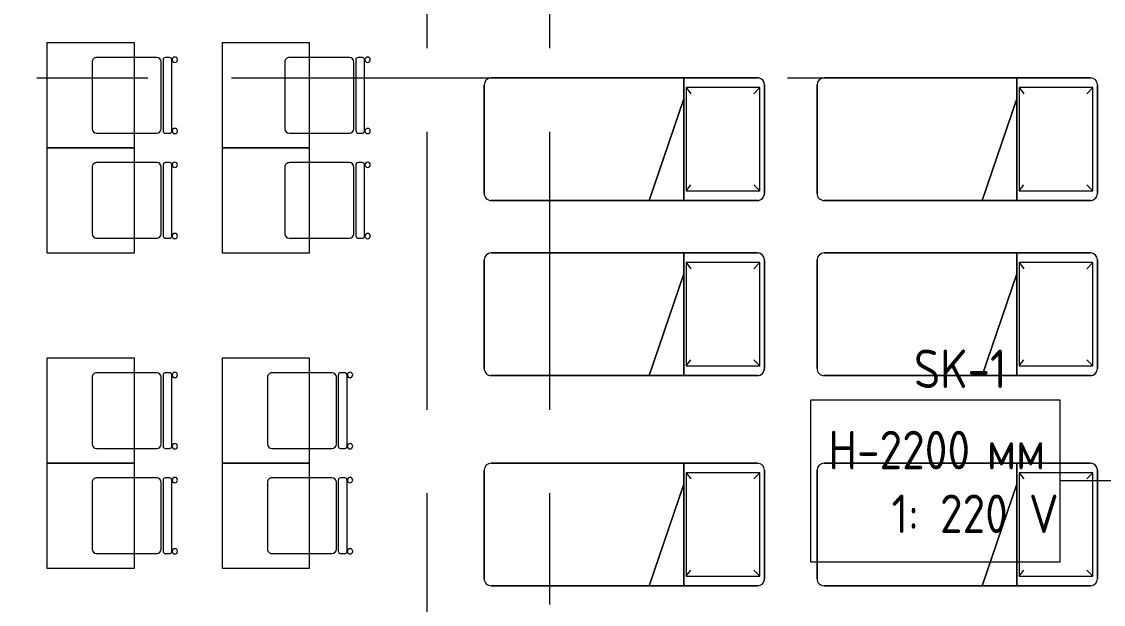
# Model space of a CAD drawing. Header units: millimetres. Extents: x 35881 to 234190, y -8553 to 29063.
# Drawn here: x 58145 to 64319, y 594 to 3921 of the extents above; entities that cross this region are included whole.
import ezdxf

# ---------------------------------------------------------------- set-up
doc = ezdxf.new("R2010")
doc.units = ezdxf.units.MM
doc.linetypes.add('Осевая', pattern=[3175, 635, -476.25, 1587.5, -476.25])
for name, color, linetype, lineweight in [('E-ELEC-FIXT-IDEN', 7, 'Continuous', 9), ('Оси', 7, 'Continuous', 9), ('Оси-2', 7, 'Осевая', 9)]:
    doc.layers.add(name, color=color, linetype=linetype, lineweight=lineweight)
doc.layers.add('I-FURN-1', color=7, linetype='Continuous', lineweight=9, true_color=0xf0f0f0)
doc.styles.add('GOST Common', font='GOST_Common.ttf', dxfattribs={"width": 0.9, "height": 220})

# ---------------------------------------------------------------- blocks, each defined once
blk = doc.blocks.new('Стол базовый прямоугольный - 1_7а-25476368-План размещения напольных электротехнических лючков и розеток 1 этажа в осях 12-23')
at = {"layer": 'I-FURN-1'}
for p, q in [((250, 300), (-250, 300)), ((-250, 300), (-250, -300)), ((250, -300), (250, 300)), ((-250, -300), (250, -300))]:
    blk.add_line(p, q, dxfattribs=at)
blk = doc.blocks.new('Стул Breuer - 1_9а-V72-План размещения напольных электротехнических лючков и розеток 1 этажа в осях 12-23')
at = {"layer": 'I-FURN-1'}
for p, q in [((-215.9, 215.9), (-215.9, 0)), ((190.5, 241.3), (-190.5, 241.3)), ((215.9, 0), (215.9, 215.9)), ((-215.9, 0), (-215.9, -127)), ((215.9, -127), (215.9, 0)), ((-215.9, -176.2), (-215.9, -200.8)), ((203.2, -163.5), (-203.2, -163.5)), ((-190.5, -152.4), (190.5, -152.4)), ((215.9, -200.8), (215.9, -176.2)), ((-203.2, -213.5), (203.2, -213.5))]:
    blk.add_line(p, q, dxfattribs=at)
for centre, radius, start, end in [((-190.5, 215.9), 25.4, 90, 180), ((190.5, 215.9), 25.4, 0, 90), ((-190.5, -127), 25.4, 180, 270), ((-203.2, -176.2), 12.7, 90, 180), ((190.5, -127), 25.4, 270, 360), ((203.2, -176.2), 12.7, 360, 90), ((-203.5, -230.6), 15.1, 360, 180), ((-203.5, -230.6), 15.1, 180, 360), ((-203.2, -200.8), 12.7, 180, 270), ((203.7, -230.6), 15.1, 360, 180), ((203.7, -230.6), 15.1, 180, 360), ((203.2, -200.8), 12.7, 270, 360)]:
    blk.add_arc(centre, radius, start, end, dxfattribs=at)
blk = doc.blocks.new('Стул Breuer - 1_9а-V98-План размещения напольных электротехнических лючков и розеток 1 этажа в осях 12-23')
at = {"layer": 'I-FURN-1'}
for p, q in [((-215.9, 215.9), (-215.9, 0)), ((190.5, 241.3), (-190.5, 241.3)), ((215.9, 0), (215.9, 215.9)), ((-215.9, 0), (-215.9, -127)), ((215.9, -127), (215.9, 0)), ((-215.9, -176.2), (-215.9, -200.8)), ((203.2, -163.5), (-203.2, -163.5)), ((-190.5, -152.4), (190.5, -152.4)), ((215.9, -200.8), (215.9, -176.2)), ((-203.2, -213.5), (203.2, -213.5))]:
    blk.add_line(p, q, dxfattribs=at)
for centre, radius, start, end in [((-190.5, 215.9), 25.4, 90, 180), ((190.5, 215.9), 25.4, 45, 90), ((190.5, 215.9), 25.4, 0, 45), ((-190.5, -127), 25.4, 180, 270), ((-203.2, -176.2), 12.7, 90, 180), ((190.5, -127), 25.4, 270, 360), ((203.2, -176.2), 12.7, 360, 90), ((-203.5, -230.6), 15.1, 360, 180), ((-203.5, -230.6), 15.1, 180, 360), ((-203.2, -200.8), 12.7, 180, 270), ((203.7, -230.6), 15.1, 360, 180), ((203.7, -230.6), 15.1, 180, 360), ((203.2, -200.8), 12.7, 270, 360)]:
    blk.add_arc(centre, radius, start, end, dxfattribs=at)
blk = doc.blocks.new('Стул Breuer - 1_9а-V99-План размещения напольных электротехнических лючков и розеток 1 этажа в осях 12-23')
at = {"layer": 'I-FURN-1'}
for p, q in [((-215.9, 215.9), (-215.9, 100)), ((190.5, 241.3), (-190.5, 241.3)), ((215.9, 100), (215.9, 215.9)), ((-215.9, 100), (-215.9, -127)), ((215.9, -127), (215.9, 100)), ((-215.9, -176.2), (-215.9, -200.8)), ((203.2, -163.5), (-203.2, -163.5)), ((-190.5, -152.4), (190.5, -152.4)), ((215.9, -200.8), (215.9, -176.2)), ((-203.2, -213.5), (203.2, -213.5))]:
    blk.add_line(p, q, dxfattribs=at)
for centre, radius, start, end in [((-190.5, 215.9), 25.4, 90, 180), ((190.5, 215.9), 25.4, 0, 90), ((-190.5, -127), 25.4, 180, 270), ((-203.2, -176.2), 12.7, 90, 180), ((190.5, -127), 25.4, 270, 360), ((203.2, -176.2), 12.7, 360, 90), ((-203.5, -230.6), 15.1, 360, 180), ((-203.5, -230.6), 15.1, 180, 360), ((-203.2, -200.8), 12.7, 180, 270), ((203.7, -230.6), 15.1, 360, 180), ((203.7, -230.6), 15.1, 180, 360), ((203.2, -200.8), 12.7, 270, 360)]:
    blk.add_arc(centre, radius, start, end, dxfattribs=at)
blk = doc.blocks.new('Стул Breuer - 1_9а-V73-План размещения напольных электротехнических лючков и розеток 1 этажа в осях 12-23')
at = {"layer": 'I-FURN-1'}
for p, q in [((-215.9, 215.9), (-215.9, 0)), ((190.5, 241.3), (-190.5, 241.3)), ((215.9, 0), (215.9, 215.9)), ((-215.9, 0), (-215.9, -127)), ((215.9, -127), (215.9, 0)), ((-215.9, -176.2), (-215.9, -200.8)), ((203.2, -163.5), (-203.2, -163.5)), ((-190.5, -152.4), (190.5, -152.4)), ((215.9, -200.8), (215.9, -176.2)), ((-203.2, -213.5), (203.2, -213.5))]:
    blk.add_line(p, q, dxfattribs=at)
for centre, radius, start, end in [((-190.5, 215.9), 25.4, 150, 180), ((-190.5, 215.9), 25.4, 90, 150), ((190.5, 215.9), 25.4, 0, 90), ((-190.5, -127), 25.4, 180, 270), ((-203.2, -176.2), 12.7, 90, 180), ((190.5, -127), 25.4, 270, 360), ((203.2, -176.2), 12.7, 360, 90), ((-203.5, -230.6), 15.1, 360, 180), ((-203.5, -230.6), 15.1, 180, 360), ((-203.2, -200.8), 12.7, 180, 270), ((203.7, -230.6), 15.1, 360, 180), ((203.7, -230.6), 15.1, 180, 360), ((203.2, -200.8), 12.7, 270, 360)]:
    blk.add_arc(centre, radius, start, end, dxfattribs=at)
blk = doc.blocks.new('Bed - Small Sizes - 1_44-V113-План размещения напольных электротехнических лючков и розеток 1 этажа в осях 12-23')
at = {"layer": 'I-FURN-1'}
for p, q in [((287.3, 0), (-332.7, 0)), ((-332.7, 0), (287.3, 0)), ((287.3, 0), (-332.7, 0)), ((-332.7, 0), (287.3, 0)), ((-372.7, -40), (-372.7, -460)), ((-372.7, -460), (-372.7, -40)), ((-372.7, -40), (-372.7, -460)), ((-372.7, -460), (-372.7, -40)), ((-317.5, -26.2), (-282.7, -60)), ((272.5, -26.2), (-317.5, -26.2)), ((-317.5, -26.2), (-317.5, -446.2)), ((272.5, -26.2), (-317.5, -26.2)), ((-317.5, -26.2), (-317.5, -446.2)), ((272.5, -26.2), (237.3, -60)), ((272.5, -446.2), (272.5, -26.2)), ((272.5, -446.2), (272.5, -26.2)), ((327.3, -460), (327.3, -40)), ((327.3, -40), (327.3, -460)), ((327.3, -657.7), (327.3, -40)), ((327.3, -40), (327.3, -657.7)), ((-317.5, -446.2), (-282.7, -420)), ((272.5, -446.2), (237.3, -420)), ((-372.7, -460), (-252.7, -460)), ((-252.7, -460), (-372.7, -460)), ((-372.7, -460), (-372.7, -1560)), ((-372.7, -1560), (-372.7, -460)), ((-372.7, -460), (-252.7, -460)), ((-317.5, -446.2), (272.5, -446.2)), ((-317.5, -446.2), (272.5, -446.2)), ((-252.7, -460), (327.3, -460)), ((327.3, -460), (-252.7, -460)), ((327.3, -460), (-252.7, -460)), ((-252.7, -460), (327.3, -657.7)), ((327.3, -657.7), (-252.7, -460)), ((-252.7, -460), (327.3, -460)), ((-252.7, -460), (327.3, -657.7)), ((-252.7, -460), (327.3, -460)), ((327.3, -657.7), (327.3, -460)), ((327.3, -460), (327.3, -657.7)), ((327.3, -1560), (327.3, -657.7)), ((327.3, -657.7), (327.3, -1560)), ((-332.7, -1600), (287.3, -1600)), ((287.3, -1600), (-332.7, -1600))]:
    blk.add_line(p, q, dxfattribs=at)
for centre, start, end in [((-332.7, -40), 90, 180), ((-332.7, -40), 90, 180), ((287.3, -40), 360, 90), ((287.3, -40), 0, 90), ((-332.7, -40), 90, 180), ((-332.7, -40), 165, 180), ((-332.7, -40), 90, 165), ((287.3, -40), 360, 90), ((287.3, -40), 0, 90), ((-332.7, -1560), 180, 270), ((-332.7, -1560), 180, 270), ((287.3, -1560), 270, 0), ((287.3, -1560), 270, 0)]:
    blk.add_arc(centre, 40, start, end, dxfattribs=at)
blk = doc.blocks.new('Bed - Small Sizes - 1_44-V115-План размещения напольных электротехнических лючков и розеток 1 этажа в осях 12-23')
at = {"layer": 'I-FURN-1'}
for p, q in [((287.3, 0), (-332.7, 0)), ((-332.7, 0), (287.3, 0)), ((287.3, 0), (-332.7, 0)), ((-332.7, 0), (287.3, 0)), ((-372.7, -40), (-372.7, -460)), ((-372.7, -460), (-372.7, -40)), ((-372.7, -40), (-372.7, -460)), ((-372.7, -460), (-372.7, -40)), ((-317.5, -26.2), (-282.7, -60)), ((272.5, -26.2), (-317.5, -26.2)), ((-317.5, -26.2), (-317.5, -446.2)), ((272.5, -26.2), (-317.5, -26.2)), ((-317.5, -26.2), (-317.5, -446.2)), ((272.5, -26.2), (237.3, -60)), ((272.5, -446.2), (272.5, -26.2)), ((272.5, -446.2), (272.5, -26.2)), ((327.3, -460), (327.3, -40)), ((327.3, -40), (327.3, -460)), ((327.3, -657.7), (327.3, -40)), ((327.3, -40), (327.3, -657.7)), ((-317.5, -446.2), (-282.7, -420)), ((272.5, -446.2), (237.3, -420)), ((-372.7, -460), (-252.7, -460)), ((-252.7, -460), (-372.7, -460)), ((-372.7, -460), (-372.7, -1560)), ((-372.7, -1560), (-372.7, -460)), ((-372.7, -460), (-252.7, -460)), ((-317.5, -446.2), (272.5, -446.2)), ((-317.5, -446.2), (272.5, -446.2)), ((-252.7, -460), (327.3, -460)), ((327.3, -460), (-252.7, -460)), ((327.3, -460), (-252.7, -460)), ((-252.7, -460), (327.3, -657.7)), ((327.3, -657.7), (-252.7, -460)), ((-252.7, -460), (327.3, -460)), ((-252.7, -460), (327.3, -657.7)), ((-252.7, -460), (327.3, -460)), ((327.3, -657.7), (327.3, -460)), ((327.3, -460), (327.3, -657.7)), ((327.3, -1560), (327.3, -657.7)), ((327.3, -657.7), (327.3, -1560)), ((-332.7, -1600), (287.3, -1600)), ((287.3, -1600), (-332.7, -1600))]:
    blk.add_line(p, q, dxfattribs=at)
for centre, start, end in [((-332.7, -40), 90, 180), ((-332.7, -40), 90, 180), ((287.3, -40), 360, 90), ((287.3, -40), 0, 90), ((-332.7, -40), 90, 180), ((-332.7, -40), 150, 180), ((-332.7, -40), 90, 150), ((287.3, -40), 360, 90), ((287.3, -40), 0, 90), ((-332.7, -1560), 180, 270), ((-332.7, -1560), 180, 270), ((287.3, -1560), 270, 0), ((287.3, -1560), 270, 0)]:
    blk.add_arc(centre, 40, start, end, dxfattribs=at)
blk = doc.blocks.new('Bed - Small Sizes - 1_44-V114-План размещения напольных электротехнических лючков и розеток 1 этажа в осях 12-23')
at = {"layer": 'I-FURN-1'}
for p, q in [((287.3, 0), (-332.7, 0)), ((-332.7, 0), (287.3, 0)), ((287.3, 0), (-332.7, 0)), ((-332.7, 0), (287.3, 0)), ((-372.7, -40), (-372.7, -460)), ((-372.7, -460), (-372.7, -40)), ((-372.7, -40), (-372.7, -460)), ((-372.7, -460), (-372.7, -40)), ((-317.5, -26.2), (-282.7, -60)), ((272.5, -26.2), (-317.5, -26.2)), ((-317.5, -26.2), (-317.5, -446.2)), ((272.5, -26.2), (-317.5, -26.2)), ((-317.5, -26.2), (-317.5, -446.2)), ((272.5, -26.2), (237.3, -60)), ((272.5, -446.2), (272.5, -26.2)), ((272.5, -446.2), (272.5, -26.2)), ((327.3, -460), (327.3, -40)), ((327.3, -40), (327.3, -460)), ((327.3, -657.7), (327.3, -40)), ((327.3, -40), (327.3, -657.7)), ((-317.5, -446.2), (-282.7, -420)), ((272.5, -446.2), (237.3, -420)), ((-372.7, -460), (-252.7, -460)), ((-252.7, -460), (-372.7, -460)), ((-372.7, -460), (-372.7, -1560)), ((-372.7, -1560), (-372.7, -460)), ((-372.7, -460), (-252.7, -460)), ((-317.5, -446.2), (272.5, -446.2)), ((-317.5, -446.2), (272.5, -446.2)), ((-252.7, -460), (327.3, -460)), ((327.3, -460), (-252.7, -460)), ((327.3, -460), (-252.7, -460)), ((-252.7, -460), (327.3, -657.7)), ((327.3, -657.7), (-252.7, -460)), ((-252.7, -460), (327.3, -460)), ((-252.7, -460), (327.3, -657.7)), ((-252.7, -460), (327.3, -460)), ((327.3, -657.7), (327.3, -460)), ((327.3, -460), (327.3, -657.7)), ((327.3, -1560), (327.3, -657.7)), ((327.3, -657.7), (327.3, -1560)), ((-332.7, -1600), (287.3, -1600)), ((287.3, -1600), (-332.7, -1600))]:
    blk.add_line(p, q, dxfattribs=at)
for centre, start, end in [((-332.7, -40), 90, 180), ((-332.7, -40), 90, 180), ((287.3, -40), 360, 90), ((287.3, -40), 0, 90), ((-332.7, -40), 90, 180), ((-332.7, -40), 90, 180), ((287.3, -40), 360, 90), ((287.3, -40), 0, 90), ((-332.7, -1560), 180, 270), ((-332.7, -1560), 180, 270), ((287.3, -1560), 270, 0), ((287.3, -1560), 270, 0)]:
    blk.add_arc(centre, 40, start, end, dxfattribs=at)
blk = doc.blocks.new('Bed - Small Sizes - 1_44-V117-План размещения напольных электротехнических лючков и розеток 1 этажа в осях 12-23')
at = {"layer": 'I-FURN-1'}
for p, q in [((287.3, 0), (-332.7, 0)), ((-332.7, 0), (287.3, 0)), ((287.3, 0), (-332.7, 0)), ((-332.7, 0), (287.3, 0)), ((-372.7, -40), (-372.7, -460)), ((-372.7, -460), (-372.7, -40)), ((-372.7, -40), (-372.7, -460)), ((-372.7, -460), (-372.7, -40)), ((-317.5, -26.2), (-282.7, -60)), ((272.5, -26.2), (-317.5, -26.2)), ((-317.5, -26.2), (-317.5, -446.2)), ((272.5, -26.2), (-317.5, -26.2)), ((-317.5, -26.2), (-317.5, -446.2)), ((272.5, -26.2), (237.3, -60)), ((272.5, -446.2), (272.5, -26.2)), ((272.5, -446.2), (272.5, -26.2)), ((327.3, -460), (327.3, -40)), ((327.3, -40), (327.3, -460)), ((327.3, -657.7), (327.3, -40)), ((327.3, -40), (327.3, -657.7)), ((-317.5, -446.2), (-282.7, -420)), ((272.5, -446.2), (237.3, -420)), ((-372.7, -460), (-252.7, -460)), ((-252.7, -460), (-372.7, -460)), ((-372.7, -460), (-372.7, -1560)), ((-372.7, -1560), (-372.7, -460)), ((-372.7, -460), (-252.7, -460)), ((-317.5, -446.2), (272.5, -446.2)), ((-317.5, -446.2), (272.5, -446.2)), ((-252.7, -460), (327.3, -460)), ((327.3, -460), (-252.7, -460)), ((327.3, -460), (-252.7, -460)), ((-252.7, -460), (327.3, -657.7)), ((327.3, -657.7), (-252.7, -460)), ((-252.7, -460), (327.3, -460)), ((-252.7, -460), (327.3, -657.7)), ((-252.7, -460), (327.3, -460)), ((327.3, -657.7), (327.3, -460)), ((327.3, -460), (327.3, -657.7)), ((327.3, -1560), (327.3, -657.7)), ((327.3, -657.7), (327.3, -1560)), ((-332.7, -1600), (287.3, -1600)), ((287.3, -1600), (-332.7, -1600))]:
    blk.add_line(p, q, dxfattribs=at)
for centre, start, end in [((-332.7, -40), 90, 180), ((-332.7, -40), 90, 180), ((287.3, -40), 360, 90), ((287.3, -40), 0, 90), ((-332.7, -40), 90, 180), ((-332.7, -40), 120, 180), ((-332.7, -40), 90, 120), ((287.3, -40), 360, 90), ((287.3, -40), 0, 90), ((-332.7, -1560), 180, 270), ((-332.7, -1560), 180, 270), ((287.3, -1560), 270, 0), ((287.3, -1560), 270, 0)]:
    blk.add_arc(centre, 40, start, end, dxfattribs=at)

msp = doc.modelspace()

# ---------------------------------------------------------------- linework, layer by layer
at = {"layer": 'E-ELEC-FIXT-IDEN'}
msp.add_line((65310, 1298.5), (64070.1, 1298.5), dxfattribs=at)
at = {"layer": 'E-ELEC-FIXT-IDEN', "flags": 128}
msp.add_lwpolyline([(62649.7, 1762.5), (64070.1, 1762.5), (64070.1, 834.5), (62649.7, 834.5)], close=True, dxfattribs=at)
at = {"layer": 'Оси'}
msp.add_line((60460, -1906.3), (60460, 593.7), dxfattribs=at)
at = {"layer": 'Оси-2'}
for p, q in [((60460, 593.7), (60460, 24898.1)), ((61160, 593.7), (61160, 24898.1)), ((39180.8, 3600), (82200, 3600))]:
    msp.add_line(p, q, dxfattribs=at)

# ---------------------------------------------------------------- block references
at = {"layer": 'I-FURN-1'}
for p in [(58538.9, 3500), (59538.9, 3500), (58538.9, 2900), (59538.9, 2900), (58538.9, 1700), (59538.9, 1700), (58538.9, 1100), (59538.9, 1100)]:
    msp.add_blockref('Стол базовый прямоугольный - 1_7а-25476368-План размещения напольных электротехнических лючков и розеток 1 этажа в осях 12-23', p, dxfattribs=at)
for name, p, rotation in [('Стул Breuer - 1_9а-V72-План размещения напольных электротехнических лючков и розеток 1 этажа в осях 12-23', (58788.9, 3500), 89.99999999999959), ('Стул Breuer - 1_9а-V99-План размещения напольных электротехнических лючков и розеток 1 этажа в осях 12-23', (59888.9, 3500), 89.99999999999959), ('Bed - Small Sizes - 1_44-V113-План размещения напольных электротехнических лючков и розеток 1 этажа в осях 12-23', (62384.9, 3227), 270.0000000000002), ('Bed - Small Sizes - 1_44-V114-План размещения напольных электротехнических лючков и розеток 1 этажа в осях 12-23', (64284.9, 3227), 270.0000000000002), ('Стул Breuer - 1_9а-V98-План размещения напольных электротехнических лючков и розеток 1 этажа в осях 12-23', (58788.9, 2900), 89.99999999999959), ('Стул Breuer - 1_9а-V99-План размещения напольных электротехнических лючков и розеток 1 этажа в осях 12-23', (59888.9, 2900), 89.99999999999959), ('Bed - Small Sizes - 1_44-V115-План размещения напольных электротехнических лючков и розеток 1 этажа в осях 12-23', (62384.9, 2227.4), 270.0000000000002), ('Bed - Small Sizes - 1_44-V114-План размещения напольных электротехнических лючков и розеток 1 этажа в осях 12-23', (64284.9, 2227.4), 270.0000000000002), ('Стул Breuer - 1_9а-V72-План размещения напольных электротехнических лючков и розеток 1 этажа в осях 12-23', (58788.9, 1700), 89.99999999999959), ('Стул Breuer - 1_9а-V72-План размещения напольных электротехнических лючков и розеток 1 этажа в осях 12-23', (59788.9, 1700), 89.99999999999959), ('Bed - Small Sizes - 1_44-V114-План размещения напольных электротехнических лючков и розеток 1 этажа в осях 12-23', (62384.9, 1027.1), 270.0000000000002), ('Bed - Small Sizes - 1_44-V117-План размещения напольных электротехнических лючков и розеток 1 этажа в осях 12-23', (64284.9, 1027.1), 270.0000000000002), ('Стул Breuer - 1_9а-V72-План размещения напольных электротехнических лючков и розеток 1 этажа в осях 12-23', (58788.9, 1100), 89.99999999999959), ('Стул Breuer - 1_9а-V73-План размещения напольных электротехнических лючков и розеток 1 этажа в осях 12-23', (59788.9, 1100), 89.99999999999959)]:
    msp.add_blockref(name, p, dxfattribs=dict(at, rotation=rotation))

# ---------------------------------------------------------------- texts
at = {"layer": 'E-ELEC-FIXT-IDEN', "char_height": 220, "attachment_point": 1, "style": 'GOST Common'}
for s, insert, width in [('SK-1', (63238.2, 2048.9), 656.582), ('H-2200 ', (62749.7, 1584.9), 1096.708), ('мм', (63654.6, 1584.9), 375.19), ('   1: 220 V', (62749.7, 1221.1), 1291.519)]:
    msp.add_mtext(s, dxfattribs=dict(at, insert=insert, width=width))

doc.saveas('drawing.dxf')
